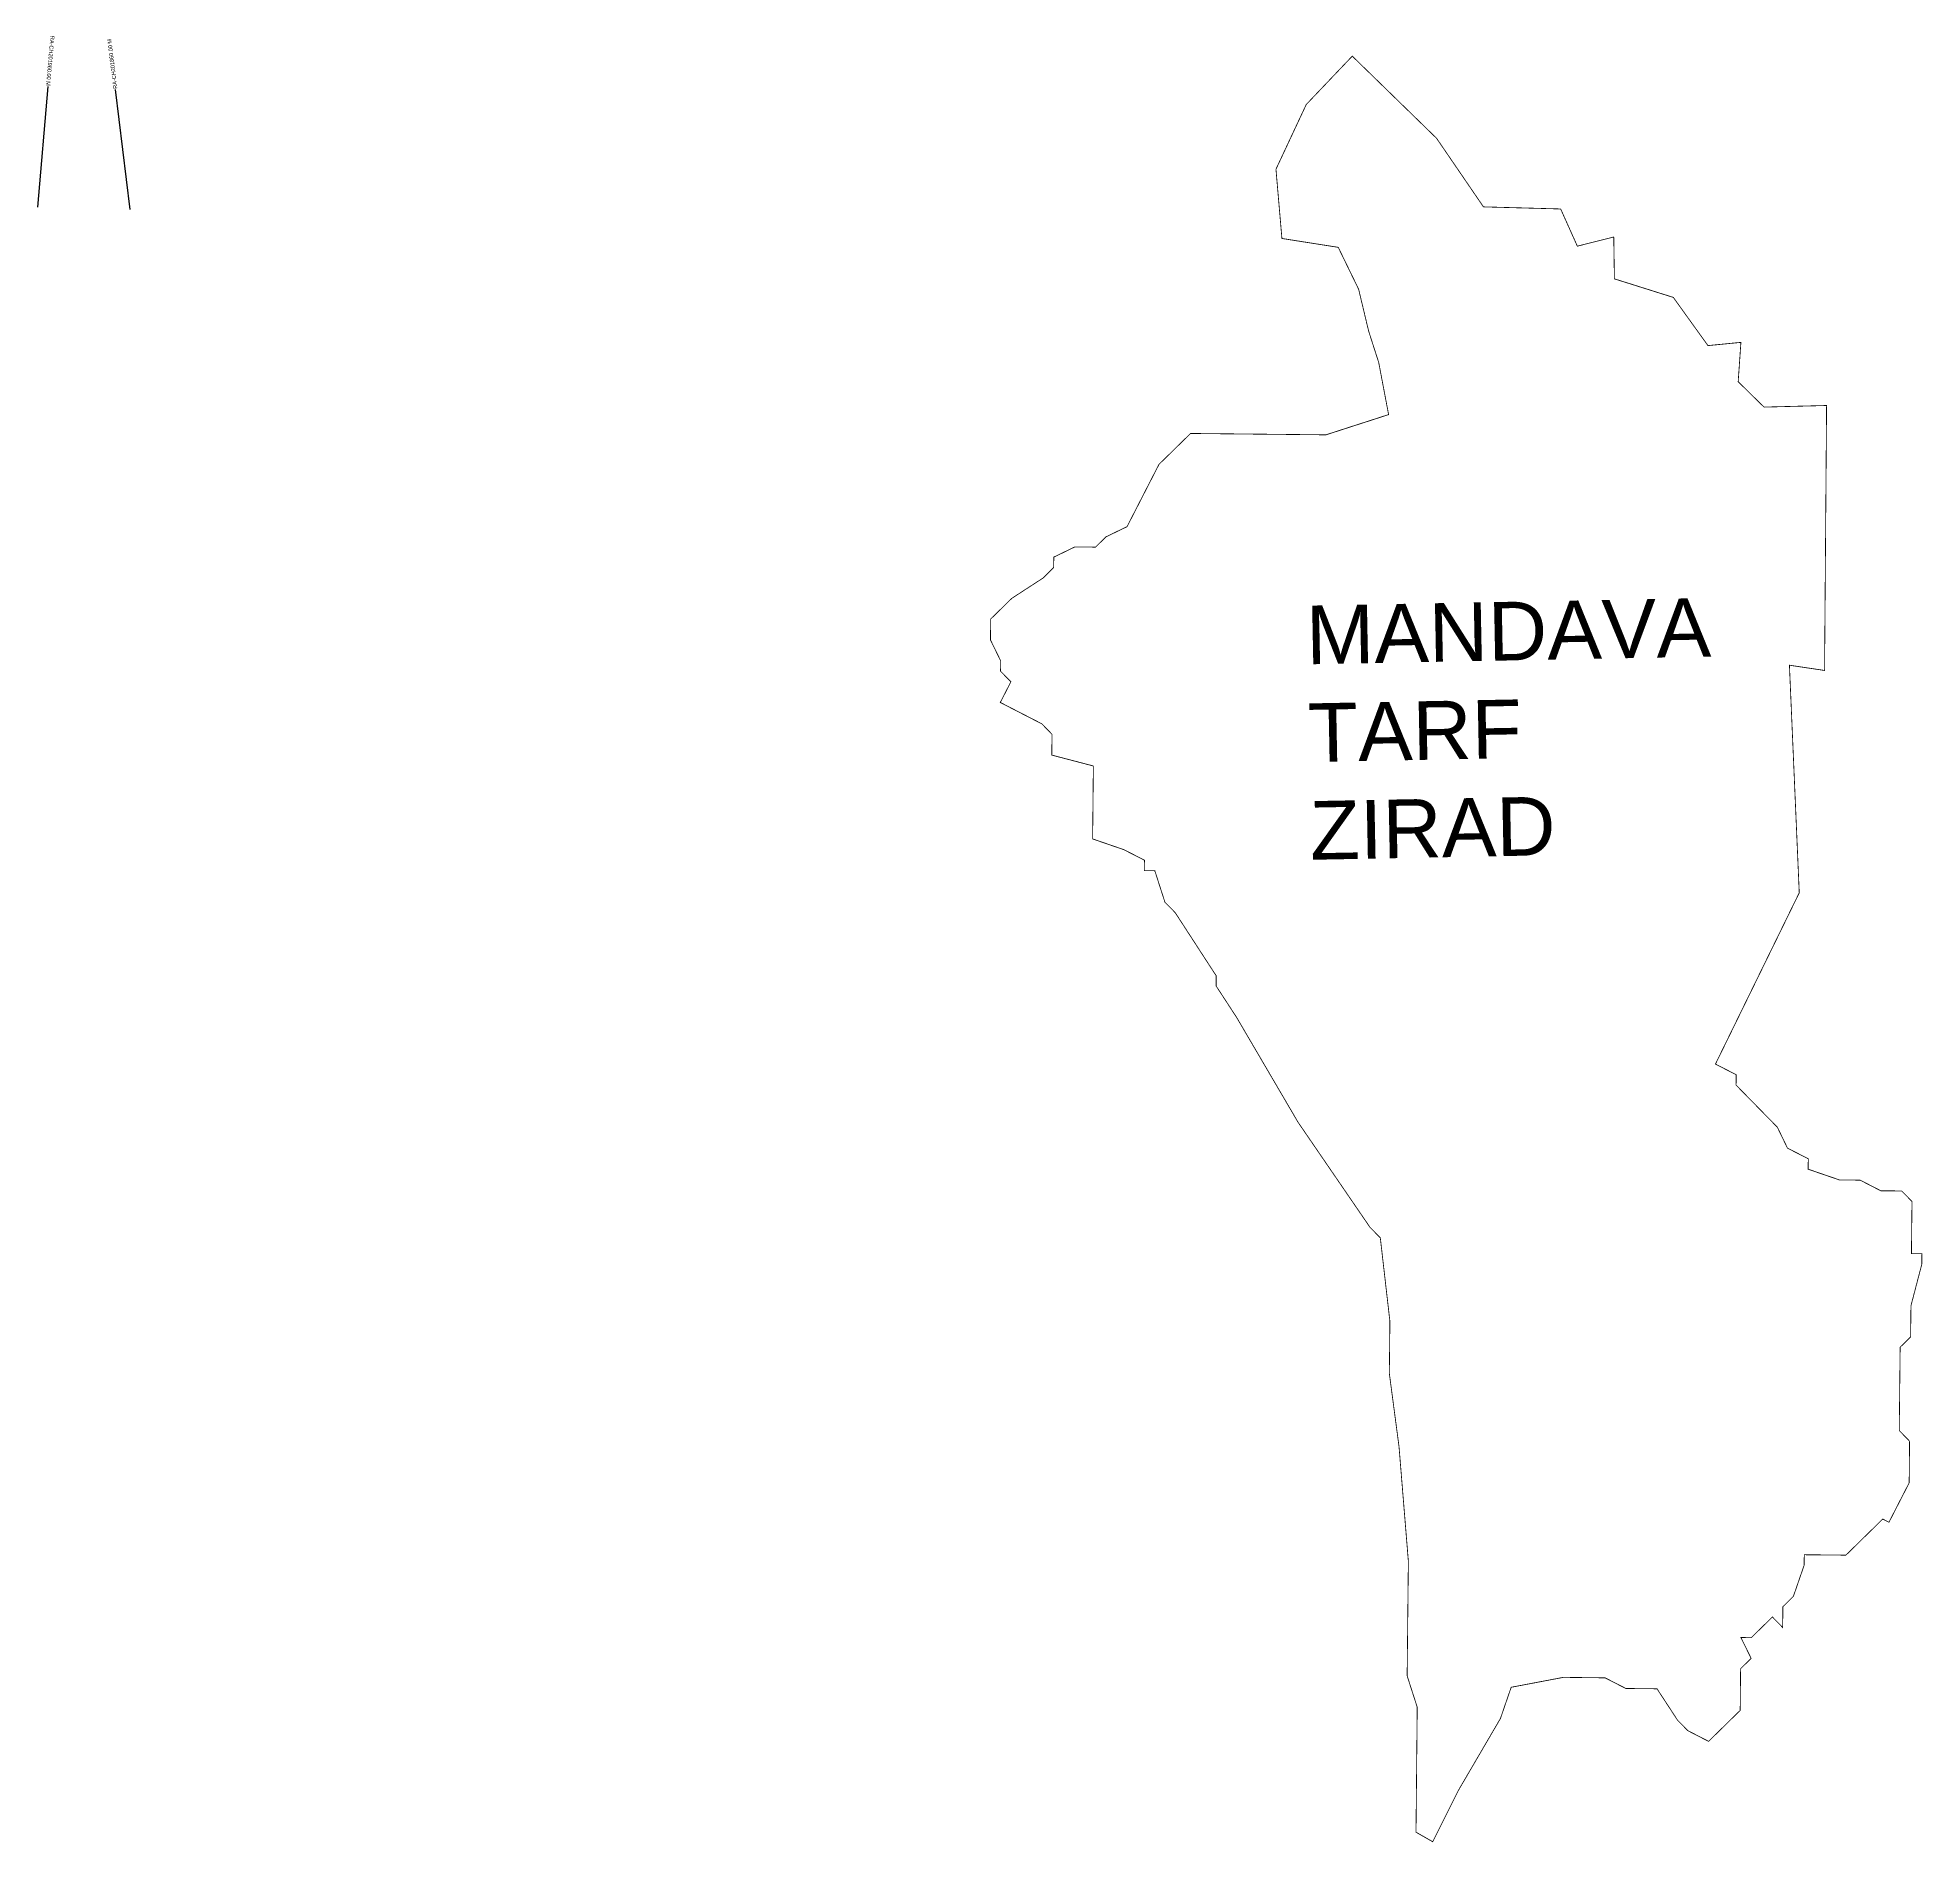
# Model space of a CAD drawing. Header units: metres. Extents: x 274702 to 279399, y 2078293 to 2080664.
# Drawn here: x 277061 to 279399, y 2078307 to 2080546 of the extents above; entities that cross this region are included whole.
import ezdxf
from ezdxf.enums import TextEntityAlignment as Align

# ---------------------------------------------------------------- set-up
doc = ezdxf.new("R2010")
doc.units = ezdxf.units.M
for name, color, linetype in [('CS', 134, 'Continuous'), ('CSMark', 210, 'Continuous'), ('VILLAGE NAME', 250, 'Continuous')]:
    doc.layers.add(name, color=color, linetype=linetype)

msp = doc.modelspace()

# ---------------------------------------------------------------- linework, layer by layer
at = {"color": 6, "const_width": 1}
msp.add_lwpolyline([(278691.9, 2080522.9), (278796.5, 2080421), (278854.7, 2080335.9), (278950.5, 2080333.3), (278971.2, 2080287.2), (279016.4, 2080298.5), (279017.2, 2080246.6), (279090.3, 2080223.6), (279133.3, 2080163.8), (279174.2, 2080167.8), (279170.8, 2080119), (279202.9, 2080087.5), (279280.5, 2080089.5), (279278, 2079760.8), (279234.4, 2079767.3), (279246.6, 2079485), (279142.6, 2079272.5), (279168.3, 2079259.3), (279168.2, 2079246.4), (279219.4, 2079194.2), (279232, 2079168.2), (279257.8, 2079155), (279257.6, 2079142.1), (279296.3, 2079128.8), (279322.2, 2079128.5), (279347.8, 2079115.3), (279373.7, 2079115.1), (279386.5, 2079102), (279385.8, 2079037.4), (279398.8, 2079037.2), (279398.7, 2079024.3), (279385.2, 2078972.7), (279384.8, 2078934), (279371.8, 2078921.2), (279370.7, 2078817.8), (279383.5, 2078804.7), (279383, 2078753), (279357.9, 2078704.1), (279350.2, 2078708.1), (279304.5, 2078663.3), (279252.8, 2078663.8), (279252.7, 2078650.9), (279239.3, 2078612.2), (279226.3, 2078599.4), (279226, 2078573.6), (279213.3, 2078586.6), (279187.1, 2078561), (279174.2, 2078561.1), (279186.9, 2078535.2), (279173.8, 2078522.4), (279173.3, 2078470.7), (279134.1, 2078432.3), (279108.4, 2078445.5), (279095.6, 2078458.5), (279070.1, 2078497.5), (279031.4, 2078497.9), (279005.6, 2078511.1), (278953.9, 2078511.7), (278889.1, 2078499.4), (278875.8, 2078460.7), (278823.2, 2078370.8), (278791.7, 2078307.8), (278771, 2078319.6), (278772.5, 2078474.7), (278760, 2078513.6), (278761.5, 2078655.8), (278755.7, 2078727), (278749.9, 2078798.1), (278737.9, 2078888.7), (278738.6, 2078953.4), (278726.7, 2079056.9), (278713.9, 2079070), (278624.7, 2079200.2), (278548.5, 2079330.2), (278523, 2079369.3), (278523, 2079382.1), (278472.2, 2079460.3), (278459.4, 2079473.3), (278446.9, 2079512.3), (278433.9, 2079512.4), (278434, 2079525.4), (278408.4, 2079538.5), (278369.7, 2079551.8), (278370.6, 2079642.3), (278319, 2079655.8), (278319.3, 2079681.6), (278306.6, 2079694.6), (278255.1, 2079721.1), (278268.3, 2079746.8), (278255.4, 2079759.8), (278255.6, 2079772.7), (278242.9, 2079798.7), (278243.2, 2079824.6), (278269.3, 2079850.2), (278308.4, 2079875.6), (278321.4, 2079888.5), (278321.5, 2079901.4), (278347.5, 2079914), (278373.3, 2079913.8), (278386.4, 2079926.6), (278412.4, 2079939.2), (278452, 2080016.4), (278491.2, 2080054.8), (278659.2, 2080053.1), (278737, 2080078.2), (278724.7, 2080142.9), (278712.2, 2080181.8), (278699.8, 2080233.7), (278674.5, 2080285.7), (278604.6, 2080296.7), (278597.2, 2080382.6), (278634.8, 2080462.9), (278691.9, 2080522.9)], dxfattribs=at)
at = {"layer": 'CS'}
for p, q in [((277060.6, 2080335.7), (277073.5, 2080485.1)), ((277175.4, 2080332.5), (277157.1, 2080481.4))]:
    msp.add_line(p, q, dxfattribs=at)

# ---------------------------------------------------------------- texts
at = {"layer": 'CSMark'}
msp.add_text('RA-CH201960.00 M', height=5, rotation=265.0629, dxfattribs=at).set_placement((277073.5, 2080486.1), align=Align.MIDDLE_RIGHT)
msp.add_text('RA-CH201860.00 M', height=5, rotation=97.0064, dxfattribs=at).set_placement((277156.9, 2080482.4), align=Align.MIDDLE_LEFT)
at = {"layer": 'VILLAGE NAME', "insert": (278633.8, 2079841.1), "char_height": 72.742, "attachment_point": 1, "rotation": 1.1028}
msp.add_mtext_dynamic_manual_height_columns('{\\fArial|b0|i0|c0|p34;MANDAVA\\PTARF\\PZIRAD}', width=486.244, gutter_width=363.7, heights=[0], dxfattribs=at)

doc.saveas('drawing.dxf')
